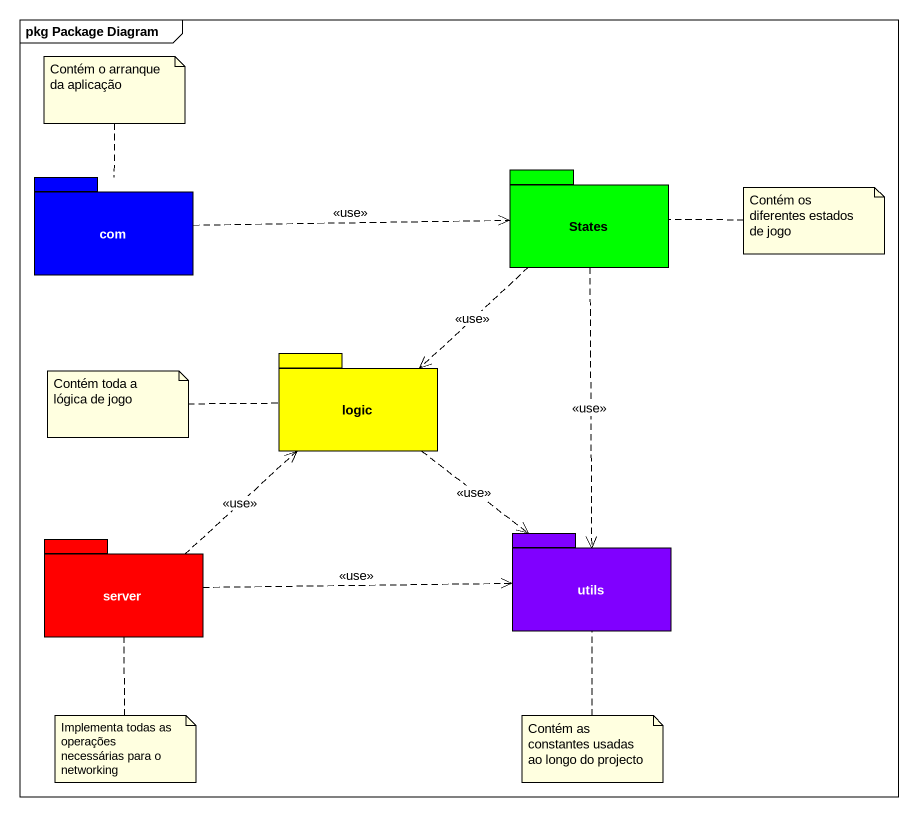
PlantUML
@startuml
mainframe pkg Package Diagram
package com #0000FF {
}
package States #00FF00 {
}
package logic #FFFF00 {
}
package server #FF0000 {
}
package utils #8000FF {
}
com .right.> States : <<use>>
States ..> logic : <<use>>
States ..> utils : <<use>>
logic ..> utils : <<use>>
server .up.> logic : <<use>>
server .right.> utils : <<use>>
note top of com : Contém o arranque da aplicação
note right of States : Contém os diferentes estados de jogo
note left of logic : Contém toda a lógica de jogo
note bottom of server : Implementa todas as operações necessárias para o networking
note bottom of utils : Contém as constantes usadas ao longo do projecto
@enduml
